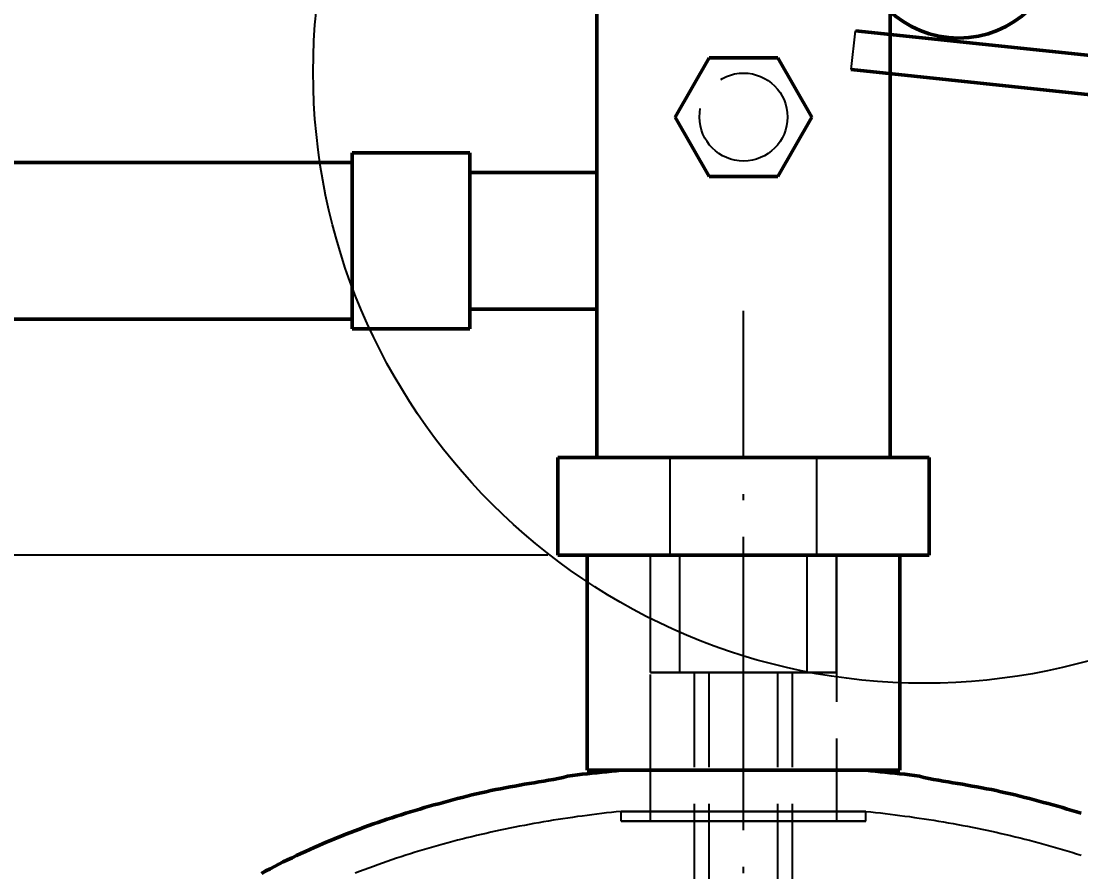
# Model space of a CAD drawing. Header units: millimetres. Extents: x 0 to 420, y 0 to 297.
# Drawn here: x 82.03 to 103.7, y 240.4 to 257.8 of the extents above; entities that cross this region are included whole.
import ezdxf

# ---------------------------------------------------------------- set-up
doc = ezdxf.new("R2010")
doc.units = ezdxf.units.MM
doc.linetypes.add('ISO02-TRAZOS', pattern=[3.75, 3, -0.75])
doc.linetypes.add('ISO04-TRAZO-PUNTO', pattern=[7.625, 6, -0.75, 0.125, -0.75])
for name, color, linetype, lineweight in [('01-VISIBLE', 7, 'CONTINUOUS', 50), ('02-OCULTA', 4, 'ISO02-TRAZOS', 25), ('03-EJE', 1, 'ISO04-TRAZO-PUNTO', 25), ('04-COTA', 3, 'CONTINUOUS', 25), ('08-FINA', 5, 'CONTINUOUS', 25)]:
    doc.layers.add(name, color=color, linetype=linetype, lineweight=lineweight)
doc.styles.add('ISO3098', font='isocpeur.ttf')
doc.dimstyles.new('FLAMA-ISO', dxfattribs={"dimtxt": 3.5, "dimasz": 3, "dimexe": 2, "dimexo": 1, "dimgap": 1, "dimtad": 1, "dimdec": 1, "dimtxsty": 'ISO3098', "dimcen": 2.5, "dimclrd": 3, "dimclre": 3, "dimclrt": 3, "dimazin": 3, "dimtfac": 1, "dimtmove": 0, "dimatfit": 3, "dimlwd": 25, "dimlwe": 25})

msp = doc.modelspace()

# ---------------------------------------------------------------- linework, layer by layer
at = {"layer": '01-VISIBLE'}
for p, q in [((93.8, 248.876), (93.8, 261.283)), ((99.8, 248.876), (99.8, 257.991)), ((99.088, 257.601), (123.799, 255.003)), ((96.1, 257.048), (95.4, 255.836)), ((97.5, 257.048), (96.1, 257.048)), ((98.2, 255.836), (97.5, 257.048)), ((99.004, 256.805), (123.716, 254.208)), ((95.4, 255.836), (96.1, 254.623)), ((97.5, 254.623), (98.2, 255.836)), ((91.2, 255.105), (88.8, 255.105)), ((88.8, 254.905), (81, 254.905)), ((93.8, 254.705), (91.2, 254.705)), ((96.1, 254.623), (97.5, 254.623)), ((93.8, 251.905), (91.2, 251.905)), ((88.8, 251.705), (81, 251.705)), ((91.2, 251.505), (88.8, 251.505)), ((93, 246.876), (93, 248.876)), ((100.6, 246.876), (100.6, 248.876)), ((93.6, 242.476), (93.6, 246.876)), ((100, 242.476), (100, 246.876)), ((94.298, 242.476), (94.298, 242.476)), ((99.302, 242.476), (99.302, 242.476))]:
    msp.add_line(p, q, dxfattribs=at)
for points in [[(88.8, 251.505), (88.8, 251.605), (88.8, 251.705), (88.8, 251.805), (88.8, 251.905), (88.8, 252.005), (88.8, 252.105), (88.8, 252.205), (88.8, 252.305), (88.8, 252.405), (88.8, 252.505), (88.8, 252.605), (88.8, 252.705), (88.8, 252.805), (88.8, 252.905), (88.8, 253.005), (88.8, 253.105), (88.8, 253.205), (88.8, 253.305), (88.8, 253.405), (88.8, 253.505), (88.8, 253.605), (88.8, 253.705), (88.8, 253.805), (88.8, 253.905), (88.8, 254.005), (88.8, 254.105), (88.8, 254.205), (88.8, 254.305), (88.8, 254.405), (88.8, 254.505), (88.8, 254.605), (88.8, 254.705), (88.8, 254.805), (88.8, 254.905), (88.8, 255.005), (88.8, 255.105)], [(91.2, 251.505), (91.2, 251.605), (91.2, 251.705), (91.2, 251.805), (91.2, 251.905), (91.2, 252.005), (91.2, 252.105), (91.2, 252.205), (91.2, 252.305), (91.2, 252.405), (91.2, 252.505), (91.2, 252.605), (91.2, 252.705), (91.2, 252.805), (91.2, 252.905), (91.2, 253.005), (91.2, 253.105), (91.2, 253.205), (91.2, 253.305), (91.2, 253.405), (91.2, 253.505), (91.2, 253.605), (91.2, 253.705), (91.2, 253.805), (91.2, 253.905), (91.2, 254.005), (91.2, 254.105), (91.2, 254.205), (91.2, 254.305), (91.2, 254.405), (91.2, 254.505), (91.2, 254.605), (91.2, 254.705), (91.2, 254.805), (91.2, 254.905), (91.2, 255.005), (91.2, 255.105)], [(93, 248.876), (93.1, 248.876), (93.2, 248.876), (93.3, 248.876), (93.4, 248.876), (93.5, 248.876), (93.6, 248.876), (93.7, 248.876), (93.8, 248.876), (93.9, 248.876), (94, 248.876), (94.1, 248.876), (94.2, 248.876), (94.3, 248.876), (94.4, 248.876), (94.5, 248.876), (94.6, 248.876), (94.7, 248.876), (94.8, 248.876), (94.9, 248.876), (95, 248.876), (95.1, 248.876), (95.2, 248.876), (95.3, 248.876), (95.4, 248.876), (95.5, 248.876), (95.6, 248.876), (95.7, 248.876), (95.8, 248.876), (95.9, 248.876), (96, 248.876), (96.1, 248.876), (96.2, 248.876), (96.3, 248.876), (96.4, 248.876), (96.5, 248.876), (96.6, 248.876), (96.7, 248.876), (96.8, 248.876), (96.9, 248.876), (97, 248.876), (97.1, 248.876), (97.2, 248.876), (97.3, 248.876), (97.4, 248.876), (97.5, 248.876), (97.6, 248.876), (97.7, 248.876), (97.8, 248.876), (97.9, 248.876), (98, 248.876), (98.1, 248.876), (98.2, 248.876), (98.3, 248.876), (98.4, 248.876), (98.5, 248.876), (98.6, 248.876), (98.7, 248.876), (98.8, 248.876), (98.9, 248.876), (99, 248.876), (99.1, 248.876), (99.2, 248.876), (99.3, 248.876), (99.4, 248.876), (99.5, 248.876), (99.6, 248.876), (99.7, 248.876), (99.8, 248.876), (99.9, 248.876), (100, 248.876), (100.1, 248.876), (100.2, 248.876), (100.3, 248.876), (100.4, 248.876), (100.5, 248.876), (100.6, 248.876)], [(93, 246.876), (93.1, 246.876), (93.2, 246.876), (93.3, 246.876), (93.4, 246.876), (93.5, 246.876), (93.6, 246.876), (93.7, 246.876), (93.8, 246.876), (93.9, 246.876), (94, 246.876), (94.1, 246.876), (94.2, 246.876), (94.3, 246.876), (94.4, 246.876), (94.5, 246.876), (94.6, 246.876), (94.7, 246.876), (94.8, 246.876), (94.9, 246.876), (95, 246.876), (95.1, 246.876), (95.2, 246.876), (95.3, 246.876), (95.4, 246.876), (95.5, 246.876), (95.6, 246.876), (95.7, 246.876), (95.8, 246.876), (95.9, 246.876), (96, 246.876), (96.1, 246.876), (96.2, 246.876), (96.3, 246.876), (96.4, 246.876), (96.5, 246.876), (96.6, 246.876), (96.7, 246.876), (96.8, 246.876), (96.9, 246.876), (97, 246.876), (97.1, 246.876), (97.2, 246.876), (97.3, 246.876), (97.4, 246.876), (97.5, 246.876), (97.6, 246.876), (97.7, 246.876), (97.8, 246.876), (97.9, 246.876), (98, 246.876), (98.1, 246.876), (98.2, 246.876), (98.3, 246.876), (98.4, 246.876), (98.5, 246.876), (98.6, 246.876), (98.7, 246.876), (98.8, 246.876), (98.9, 246.876), (99, 246.876), (99.1, 246.876), (99.2, 246.876), (99.3, 246.876), (99.4, 246.876), (99.5, 246.876), (99.6, 246.876), (99.7, 246.876), (99.8, 246.876), (99.9, 246.876), (100, 246.876), (100.1, 246.876), (100.2, 246.876), (100.3, 246.876), (100.4, 246.876), (100.5, 246.876), (100.6, 246.876)], [(86.945, 240.369), (87.033, 240.417), (87.122, 240.464), (87.21, 240.51), (87.299, 240.556), (87.389, 240.601), (87.478, 240.645), (87.568, 240.689), (87.658, 240.732), (87.749, 240.775), (87.84, 240.817), (87.931, 240.858), (88.022, 240.899), (88.114, 240.939), (88.205, 240.978), (88.297, 241.018), (88.39, 241.056), (88.482, 241.094), (88.575, 241.131), (88.668, 241.168), (88.761, 241.204), (88.855, 241.24), (88.948, 241.275), (89.042, 241.31), (89.136, 241.344), (89.23, 241.378), (89.324, 241.411), (89.419, 241.444), (89.514, 241.476), (89.609, 241.507), (89.704, 241.538), (89.799, 241.568), (89.895, 241.598), (89.99, 241.627), (90.086, 241.656), (90.182, 241.684), (90.278, 241.712), (90.374, 241.74), (90.47, 241.767), (90.567, 241.793), (90.663, 241.82), (90.76, 241.846), (90.856, 241.872), (90.953, 241.898), (91.05, 241.923), (91.147, 241.947), (91.244, 241.972), (91.341, 241.995), (91.438, 242.018), (91.536, 242.039), (91.634, 242.06), (91.732, 242.081), (91.83, 242.1), (91.928, 242.119), (92.026, 242.138), (92.125, 242.155), (92.223, 242.173), (92.322, 242.19), (92.42, 242.206), (92.519, 242.223), (92.617, 242.24), (92.716, 242.256), (92.815, 242.273), (92.913, 242.29), (93.012, 242.307), (93.109, 242.328), (93.204, 242.358), (93.303, 242.372), (93.403, 242.384), (93.502, 242.395), (93.602, 242.405), (93.701, 242.416), (93.801, 242.426), (93.9, 242.436), (93.999, 242.446), (94.099, 242.456), (94.199, 242.466), (94.298, 242.476)], [(93.6, 242.476), (93.7, 242.476), (93.8, 242.476), (93.9, 242.476), (94, 242.476), (94.1, 242.476), (94.2, 242.476), (94.3, 242.476), (94.4, 242.476), (94.5, 242.476), (94.6, 242.476), (94.7, 242.476), (94.8, 242.476), (94.9, 242.476), (95, 242.476), (95.1, 242.476), (95.2, 242.476), (95.3, 242.476), (95.4, 242.476), (95.5, 242.476), (95.6, 242.476), (95.7, 242.476), (95.8, 242.476), (95.9, 242.476), (96, 242.476), (96.1, 242.476), (96.2, 242.476), (96.3, 242.476), (96.4, 242.476), (96.5, 242.476), (96.6, 242.476), (96.7, 242.476), (96.8, 242.476), (96.9, 242.476), (97, 242.476), (97.1, 242.476), (97.2, 242.476), (97.3, 242.476), (97.4, 242.476), (97.5, 242.476), (97.6, 242.476), (97.7, 242.476), (97.8, 242.476), (97.9, 242.476), (98, 242.476), (98.1, 242.476), (98.2, 242.476), (98.3, 242.476), (98.4, 242.476), (98.5, 242.476), (98.6, 242.476), (98.7, 242.476), (98.8, 242.476), (98.9, 242.476), (99, 242.476), (99.1, 242.476), (99.2, 242.476), (99.3, 242.476), (99.4, 242.476), (99.5, 242.476), (99.6, 242.476), (99.7, 242.476), (99.8, 242.476), (99.9, 242.476), (100, 242.476)], [(99.302, 242.476), (99.202, 242.476), (99.102, 242.476), (99.002, 242.476), (98.902, 242.476), (98.802, 242.476), (98.702, 242.476), (98.601, 242.476), (98.501, 242.476), (98.401, 242.476), (98.301, 242.476), (98.201, 242.476), (98.101, 242.476), (98.001, 242.476), (97.901, 242.476), (97.801, 242.476), (97.701, 242.476), (97.601, 242.476), (97.501, 242.476), (97.4, 242.476), (97.3, 242.476), (97.2, 242.476), (97.1, 242.476), (97, 242.476), (96.9, 242.476), (96.8, 242.476), (96.7, 242.476), (96.6, 242.476), (96.5, 242.476), (96.4, 242.476), (96.3, 242.476), (96.2, 242.476), (96.099, 242.476), (95.999, 242.476), (95.899, 242.476), (95.799, 242.476), (95.699, 242.476), (95.599, 242.476), (95.499, 242.476), (95.399, 242.476), (95.299, 242.476), (95.199, 242.476), (95.099, 242.476), (94.999, 242.476), (94.898, 242.476), (94.798, 242.476), (94.698, 242.476), (94.598, 242.476), (94.498, 242.476), (94.398, 242.476), (94.298, 242.476)], [(103.705, 241.598), (103.61, 241.627), (103.514, 241.656), (103.418, 241.684), (103.322, 241.712), (103.226, 241.74), (103.129, 241.767), (103.033, 241.794), (102.937, 241.82), (102.84, 241.846), (102.744, 241.872), (102.647, 241.898), (102.55, 241.923), (102.453, 241.948), (102.356, 241.972), (102.259, 241.995), (102.161, 242.018), (102.064, 242.039), (101.966, 242.061), (101.868, 242.081), (101.77, 242.1), (101.672, 242.119), (101.574, 242.138), (101.475, 242.155), (101.377, 242.173), (101.278, 242.19), (101.18, 242.206), (101.081, 242.223), (100.982, 242.24), (100.884, 242.256), (100.785, 242.273), (100.687, 242.29), (100.588, 242.307), (100.49, 242.328), (100.396, 242.358), (100.297, 242.372), (100.197, 242.384), (100.098, 242.395), (99.998, 242.405), (99.899, 242.416), (99.799, 242.426), (99.7, 242.436), (99.601, 242.446), (99.501, 242.456), (99.402, 242.466), (99.302, 242.476)]]:
    msp.add_lwpolyline(points, dxfattribs=at)
msp.add_arc((101.2, 259.53), 2.08, 94.5886, 85.4114, dxfattribs=at)
at = {"layer": '02-OCULTA'}
for p, q in [((93.8, 248.876), (93.8, 261.53)), ((99.8, 248.876), (99.8, 261.53)), ((99.004, 256.805), (99.088, 257.601)), ((99.004, 256.805), (99.088, 257.601)), ((99.088, 257.601), (123.799, 255.003)), ((96.1, 257.048), (95.4, 255.836)), ((97.5, 257.048), (96.1, 257.048)), ((98.2, 255.836), (97.5, 257.048)), ((99.004, 256.805), (123.716, 254.208)), ((95.4, 255.836), (96.1, 254.623)), ((97.5, 254.623), (98.2, 255.836)), ((96.1, 254.623), (97.5, 254.623)), ((94.6, 248.876), (99, 248.876)), ((94.6, 248.876), (99, 248.876)), ((95.3, 246.876), (95.3, 248.876)), ((98.3, 246.876), (98.3, 248.876)), ((94.9, 241.435), (94.9, 246.876)), ((94.9, 244.476), (94.9, 246.876)), ((95.5, 244.476), (95.5, 246.876)), ((98.1, 244.476), (98.1, 246.876)), ((98.7, 246.876), (98.7, 241.435)), ((98.7, 244.476), (98.7, 246.876)), ((95.8, 115.04), (95.8, 244.476)), ((96.1, 115.04), (96.1, 244.476)), ((97.5, 115.04), (97.5, 244.476)), ((97.8, 115.04), (97.8, 244.476)), ((94.298, 241.435), (94.298, 241.635)), ((99.302, 241.435), (99.302, 241.635))]:
    msp.add_line(p, q, dxfattribs=at)
for points in [[(88.8, 255.105), (88.8, 255.005), (88.8, 254.905), (88.8, 254.805), (88.8, 254.705), (88.8, 254.605), (88.8, 254.505), (88.8, 254.405), (88.8, 254.305), (88.8, 254.205), (88.8, 254.105), (88.8, 254.005), (88.8, 253.905), (88.8, 253.805), (88.8, 253.705), (88.8, 253.605), (88.8, 253.505), (88.8, 253.405), (88.8, 253.305), (88.8, 253.205), (88.8, 253.105), (88.8, 253.005), (88.8, 252.905), (88.8, 252.805), (88.8, 252.705), (88.8, 252.605), (88.8, 252.505), (88.8, 252.405), (88.8, 252.305), (88.8, 252.205), (88.8, 252.105), (88.8, 252.005), (88.8, 251.905), (88.8, 251.805), (88.8, 251.705), (88.8, 251.605), (88.8, 251.505)], [(91.2, 255.105), (91.2, 255.005), (91.2, 254.905), (91.2, 254.805), (91.2, 254.705), (91.2, 254.605), (91.2, 254.505), (91.2, 254.405), (91.2, 254.305), (91.2, 254.205), (91.2, 254.105), (91.2, 254.005), (91.2, 253.905), (91.2, 253.805), (91.2, 253.705), (91.2, 253.605), (91.2, 253.505), (91.2, 253.405), (91.2, 253.305), (91.2, 253.205), (91.2, 253.105), (91.2, 253.005), (91.2, 252.905), (91.2, 252.805), (91.2, 252.705), (91.2, 252.605), (91.2, 252.505), (91.2, 252.405), (91.2, 252.305), (91.2, 252.205), (91.2, 252.105), (91.2, 252.005), (91.2, 251.905), (91.2, 251.805), (91.2, 251.705), (91.2, 251.605), (91.2, 251.505)], [(88.8, 251.705), (88.8, 251.805), (88.8, 251.905), (88.8, 252.005), (88.8, 252.105), (88.8, 252.205), (88.8, 252.305), (88.8, 252.405), (88.8, 252.505), (88.8, 252.605), (88.8, 252.705), (88.8, 252.805), (88.8, 252.905), (88.8, 253.005), (88.8, 253.105), (88.8, 253.205), (88.8, 253.305), (88.8, 253.405), (88.8, 253.505), (88.8, 253.605), (88.8, 253.705), (88.8, 253.805), (88.8, 253.905), (88.8, 254.005), (88.8, 254.105), (88.8, 254.205), (88.8, 254.305), (88.8, 254.405), (88.8, 254.505), (88.8, 254.605), (88.8, 254.705), (88.8, 254.805), (88.8, 254.905)], [(88.8, 254.905), (88.8, 254.805), (88.8, 254.705), (88.8, 254.605), (88.8, 254.505), (88.8, 254.405), (88.8, 254.305), (88.8, 254.205), (88.8, 254.105), (88.8, 254.005), (88.8, 253.905), (88.8, 253.805), (88.8, 253.705), (88.8, 253.605), (88.8, 253.505), (88.8, 253.405), (88.8, 253.305), (88.8, 253.205), (88.8, 253.105), (88.8, 253.005), (88.8, 252.905), (88.8, 252.805), (88.8, 252.705), (88.8, 252.605), (88.8, 252.505), (88.8, 252.405), (88.8, 252.305), (88.8, 252.205), (88.8, 252.105), (88.8, 252.005), (88.8, 251.905), (88.8, 251.805), (88.8, 251.705)], [(91.2, 251.905), (91.2, 252.005), (91.2, 252.105), (91.2, 252.205), (91.2, 252.305), (91.2, 252.405), (91.2, 252.505), (91.2, 252.605), (91.2, 252.705), (91.2, 252.805), (91.2, 252.905), (91.2, 253.005), (91.2, 253.105), (91.2, 253.205), (91.2, 253.305), (91.2, 253.405), (91.2, 253.505), (91.2, 253.605), (91.2, 253.705), (91.2, 253.805), (91.2, 253.905), (91.2, 254.005), (91.2, 254.105), (91.2, 254.205), (91.2, 254.305), (91.2, 254.405), (91.2, 254.505), (91.2, 254.605), (91.2, 254.705)], [(91.2, 254.705), (91.2, 254.605), (91.2, 254.505), (91.2, 254.405), (91.2, 254.305), (91.2, 254.205), (91.2, 254.105), (91.2, 254.005), (91.2, 253.905), (91.2, 253.805), (91.2, 253.705), (91.2, 253.605), (91.2, 253.505), (91.2, 253.405), (91.2, 253.305), (91.2, 253.205), (91.2, 253.105), (91.2, 253.005), (91.2, 252.905), (91.2, 252.805), (91.2, 252.705), (91.2, 252.605), (91.2, 252.505), (91.2, 252.405), (91.2, 252.305), (91.2, 252.205), (91.2, 252.105), (91.2, 252.005), (91.2, 251.905)], [(93.8, 251.905), (93.8, 252.005), (93.8, 252.105), (93.8, 252.205), (93.8, 252.305), (93.8, 252.405), (93.8, 252.505), (93.8, 252.605), (93.8, 252.705), (93.8, 252.805), (93.8, 252.905), (93.8, 253.005), (93.8, 253.105), (93.8, 253.205), (93.8, 253.305), (93.8, 253.405), (93.8, 253.505), (93.8, 253.605), (93.8, 253.705), (93.8, 253.805), (93.8, 253.905), (93.8, 254.005), (93.8, 254.105), (93.8, 254.205), (93.8, 254.305), (93.8, 254.405), (93.8, 254.505), (93.8, 254.605), (93.8, 254.705)], [(93.8, 254.705), (93.8, 254.605), (93.8, 254.505), (93.8, 254.405), (93.8, 254.305), (93.8, 254.205), (93.8, 254.105), (93.8, 254.005), (93.8, 253.905), (93.8, 253.805), (93.8, 253.705), (93.8, 253.605), (93.8, 253.505), (93.8, 253.405), (93.8, 253.305), (93.8, 253.205), (93.8, 253.105), (93.8, 253.005), (93.8, 252.905), (93.8, 252.805), (93.8, 252.705), (93.8, 252.605), (93.8, 252.505), (93.8, 252.405), (93.8, 252.305), (93.8, 252.205), (93.8, 252.105), (93.8, 252.005), (93.8, 251.905)], [(100.6, 248.876), (100.5, 248.876), (100.4, 248.876), (100.3, 248.876), (100.2, 248.876), (100.1, 248.876), (100, 248.876), (99.9, 248.876), (99.8, 248.876), (99.7, 248.876), (99.6, 248.876), (99.5, 248.876), (99.4, 248.876), (99.3, 248.876), (99.2, 248.876), (99.1, 248.876), (99, 248.876), (98.9, 248.876), (98.8, 248.876), (98.7, 248.876), (98.6, 248.876), (98.5, 248.876), (98.4, 248.876), (98.3, 248.876), (98.2, 248.876), (98.1, 248.876), (98, 248.876), (97.9, 248.876), (97.8, 248.876), (97.7, 248.876), (97.6, 248.876), (97.5, 248.876), (97.4, 248.876), (97.3, 248.876), (97.2, 248.876), (97.1, 248.876), (97, 248.876), (96.9, 248.876), (96.8, 248.876), (96.7, 248.876), (96.6, 248.876), (96.5, 248.876), (96.4, 248.876), (96.3, 248.876), (96.2, 248.876), (96.1, 248.876), (96, 248.876), (95.9, 248.876), (95.8, 248.876), (95.7, 248.876), (95.6, 248.876), (95.5, 248.876), (95.4, 248.876), (95.3, 248.876), (95.2, 248.876), (95.1, 248.876), (95, 248.876), (94.9, 248.876), (94.8, 248.876), (94.7, 248.876), (94.6, 248.876), (94.5, 248.876), (94.4, 248.876), (94.3, 248.876), (94.2, 248.876), (94.1, 248.876), (94, 248.876), (93.9, 248.876), (93.8, 248.876), (93.7, 248.876), (93.6, 248.876), (93.5, 248.876), (93.4, 248.876), (93.3, 248.876), (93.2, 248.876), (93.1, 248.876), (93, 248.876)], [(93.8, 248.876), (93.914, 248.876), (94.029, 248.876), (94.143, 248.876), (94.257, 248.876), (94.371, 248.876), (94.486, 248.876), (94.6, 248.876)], [(93.8, 248.876), (93.9, 248.876), (94, 248.876), (94.1, 248.876), (94.2, 248.876), (94.3, 248.876), (94.4, 248.876), (94.5, 248.876), (94.6, 248.876)], [(98.3, 248.876), (98.2, 248.876), (98.1, 248.876), (98, 248.876), (97.9, 248.876), (97.8, 248.876), (97.7, 248.876), (97.6, 248.876), (97.5, 248.876), (97.4, 248.876), (97.3, 248.876), (97.2, 248.876), (97.1, 248.876), (97, 248.876), (96.9, 248.876), (96.8, 248.876), (96.7, 248.876), (96.6, 248.876), (96.5, 248.876), (96.4, 248.876), (96.3, 248.876), (96.2, 248.876), (96.1, 248.876), (96, 248.876), (95.9, 248.876), (95.8, 248.876), (95.7, 248.876), (95.6, 248.876), (95.5, 248.876), (95.4, 248.876), (95.3, 248.876)], [(95.3, 248.876), (95.4, 248.876), (95.5, 248.876), (95.6, 248.876), (95.7, 248.876), (95.8, 248.876), (95.9, 248.876), (96, 248.876), (96.1, 248.876), (96.2, 248.876), (96.3, 248.876), (96.4, 248.876), (96.5, 248.876), (96.6, 248.876), (96.7, 248.876), (96.8, 248.876), (96.9, 248.876), (97, 248.876), (97.1, 248.876), (97.2, 248.876), (97.3, 248.876), (97.4, 248.876), (97.5, 248.876), (97.6, 248.876), (97.7, 248.876), (97.8, 248.876), (97.9, 248.876), (98, 248.876), (98.1, 248.876), (98.2, 248.876), (98.3, 248.876)], [(99.8, 248.876), (99.686, 248.876), (99.571, 248.876), (99.457, 248.876), (99.343, 248.876), (99.229, 248.876), (99.114, 248.876), (99, 248.876)], [(99.8, 248.876), (99.7, 248.876), (99.6, 248.876), (99.5, 248.876), (99.4, 248.876), (99.3, 248.876), (99.2, 248.876), (99.1, 248.876), (99, 248.876)], [(100.6, 246.876), (100.5, 246.876), (100.4, 246.876), (100.3, 246.876), (100.2, 246.876), (100.1, 246.876), (100, 246.876), (99.9, 246.876), (99.8, 246.876), (99.7, 246.876), (99.6, 246.876), (99.5, 246.876), (99.4, 246.876), (99.3, 246.876), (99.2, 246.876), (99.1, 246.876), (99, 246.876), (98.9, 246.876), (98.8, 246.876), (98.7, 246.876), (98.6, 246.876), (98.5, 246.876), (98.4, 246.876), (98.3, 246.876), (98.2, 246.876), (98.1, 246.876), (98, 246.876), (97.9, 246.876), (97.8, 246.876), (97.7, 246.876), (97.6, 246.876), (97.5, 246.876), (97.4, 246.876), (97.3, 246.876), (97.2, 246.876), (97.1, 246.876), (97, 246.876), (96.9, 246.876), (96.8, 246.876), (96.7, 246.876), (96.6, 246.876), (96.5, 246.876), (96.4, 246.876), (96.3, 246.876), (96.2, 246.876), (96.1, 246.876), (96, 246.876), (95.9, 246.876), (95.8, 246.876), (95.7, 246.876), (95.6, 246.876), (95.5, 246.876), (95.4, 246.876), (95.3, 246.876), (95.2, 246.876), (95.1, 246.876), (95, 246.876), (94.9, 246.876), (94.8, 246.876), (94.7, 246.876), (94.6, 246.876), (94.5, 246.876), (94.4, 246.876), (94.3, 246.876), (94.2, 246.876), (94.1, 246.876), (94, 246.876), (93.9, 246.876), (93.8, 246.876), (93.7, 246.876), (93.6, 246.876), (93.5, 246.876), (93.4, 246.876), (93.3, 246.876), (93.2, 246.876), (93.1, 246.876), (93, 246.876)], [(100, 246.876), (99.9, 246.876), (99.8, 246.876), (99.7, 246.876), (99.6, 246.876), (99.5, 246.876), (99.4, 246.876), (99.3, 246.876), (99.2, 246.876), (99.1, 246.876), (99, 246.876), (98.9, 246.876), (98.8, 246.876), (98.7, 246.876), (98.6, 246.876), (98.5, 246.876), (98.4, 246.876), (98.3, 246.876), (98.2, 246.876), (98.1, 246.876), (98, 246.876), (97.9, 246.876), (97.8, 246.876), (97.7, 246.876), (97.6, 246.876), (97.5, 246.876), (97.4, 246.876), (97.3, 246.876), (97.2, 246.876), (97.1, 246.876), (97, 246.876), (96.9, 246.876), (96.8, 246.876), (96.7, 246.876), (96.6, 246.876), (96.5, 246.876), (96.4, 246.876), (96.3, 246.876), (96.2, 246.876), (96.1, 246.876), (96, 246.876), (95.9, 246.876), (95.8, 246.876), (95.7, 246.876), (95.6, 246.876), (95.5, 246.876), (95.4, 246.876), (95.3, 246.876), (95.2, 246.876), (95.1, 246.876), (95, 246.876), (94.9, 246.876), (94.8, 246.876), (94.7, 246.876), (94.6, 246.876), (94.5, 246.876), (94.4, 246.876), (94.3, 246.876), (94.2, 246.876), (94.1, 246.876), (94, 246.876), (93.9, 246.876), (93.8, 246.876), (93.7, 246.876), (93.6, 246.876)], [(93.6, 246.876), (93.7, 246.876), (93.8, 246.876), (93.9, 246.876), (94, 246.876), (94.1, 246.876), (94.2, 246.876), (94.3, 246.876), (94.4, 246.876), (94.5, 246.876), (94.6, 246.876), (94.7, 246.876), (94.8, 246.876), (94.9, 246.876), (95, 246.876), (95.1, 246.876), (95.2, 246.876), (95.3, 246.876), (95.4, 246.876), (95.5, 246.876), (95.6, 246.876), (95.7, 246.876), (95.8, 246.876), (95.9, 246.876), (96, 246.876), (96.1, 246.876), (96.2, 246.876), (96.3, 246.876), (96.4, 246.876), (96.5, 246.876), (96.6, 246.876), (96.7, 246.876), (96.8, 246.876), (96.9, 246.876), (97, 246.876), (97.1, 246.876), (97.2, 246.876), (97.3, 246.876), (97.4, 246.876), (97.5, 246.876), (97.6, 246.876), (97.7, 246.876), (97.8, 246.876), (97.9, 246.876), (98, 246.876), (98.1, 246.876), (98.2, 246.876), (98.3, 246.876), (98.4, 246.876), (98.5, 246.876), (98.6, 246.876), (98.7, 246.876), (98.8, 246.876), (98.9, 246.876), (99, 246.876), (99.1, 246.876), (99.2, 246.876), (99.3, 246.876), (99.4, 246.876), (99.5, 246.876), (99.6, 246.876), (99.7, 246.876), (99.8, 246.876), (99.9, 246.876), (100, 246.876)], [(98.7, 246.876), (98.6, 246.876), (98.5, 246.876), (98.4, 246.876), (98.3, 246.876), (98.2, 246.876), (98.1, 246.876), (98, 246.876), (97.9, 246.876), (97.8, 246.876), (97.7, 246.876), (97.6, 246.876), (97.5, 246.876), (97.4, 246.876), (97.3, 246.876), (97.2, 246.876), (97.1, 246.876), (97, 246.876), (96.9, 246.876), (96.8, 246.876), (96.7, 246.876), (96.6, 246.876), (96.5, 246.876), (96.4, 246.876), (96.3, 246.876), (96.2, 246.876), (96.1, 246.876), (96, 246.876), (95.9, 246.876), (95.8, 246.876), (95.7, 246.876), (95.6, 246.876), (95.5, 246.876), (95.4, 246.876), (95.3, 246.876), (95.2, 246.876), (95.1, 246.876), (95, 246.876), (94.9, 246.876)], [(94.9, 246.876), (95, 246.876), (95.1, 246.876), (95.2, 246.876), (95.3, 246.876), (95.4, 246.876), (95.5, 246.876), (95.6, 246.876), (95.7, 246.876), (95.8, 246.876), (95.9, 246.876), (96, 246.876), (96.1, 246.876), (96.2, 246.876), (96.3, 246.876), (96.4, 246.876), (96.5, 246.876), (96.6, 246.876), (96.7, 246.876), (96.8, 246.876), (96.9, 246.876), (97, 246.876), (97.1, 246.876), (97.2, 246.876), (97.3, 246.876), (97.4, 246.876), (97.5, 246.876), (97.6, 246.876), (97.7, 246.876), (97.8, 246.876), (97.9, 246.876), (98, 246.876), (98.1, 246.876), (98.2, 246.876), (98.3, 246.876), (98.4, 246.876), (98.5, 246.876), (98.6, 246.876), (98.7, 246.876)], [(98.7, 246.876), (98.6, 246.876), (98.5, 246.876), (98.4, 246.876), (98.3, 246.876), (98.2, 246.876), (98.1, 246.876), (98, 246.876), (97.9, 246.876), (97.8, 246.876), (97.7, 246.876), (97.6, 246.876), (97.5, 246.876), (97.4, 246.876), (97.3, 246.876), (97.2, 246.876), (97.1, 246.876), (97, 246.876), (96.9, 246.876), (96.8, 246.876), (96.7, 246.876), (96.6, 246.876), (96.5, 246.876), (96.4, 246.876), (96.3, 246.876), (96.2, 246.876), (96.1, 246.876), (96, 246.876), (95.9, 246.876), (95.8, 246.876), (95.7, 246.876), (95.6, 246.876), (95.5, 246.876), (95.4, 246.876), (95.3, 246.876), (95.2, 246.876), (95.1, 246.876), (95, 246.876), (94.9, 246.876)], [(94.9, 246.876), (95, 246.876), (95.1, 246.876), (95.2, 246.876), (95.3, 246.876), (95.4, 246.876), (95.5, 246.876), (95.6, 246.876), (95.7, 246.876), (95.8, 246.876), (95.9, 246.876), (96, 246.876), (96.1, 246.876), (96.2, 246.876), (96.3, 246.876), (96.4, 246.876), (96.5, 246.876), (96.6, 246.876), (96.7, 246.876), (96.8, 246.876), (96.9, 246.876), (97, 246.876), (97.1, 246.876), (97.2, 246.876), (97.3, 246.876), (97.4, 246.876), (97.5, 246.876), (97.6, 246.876), (97.7, 246.876), (97.8, 246.876), (97.9, 246.876), (98, 246.876), (98.1, 246.876), (98.2, 246.876), (98.3, 246.876), (98.4, 246.876), (98.5, 246.876), (98.6, 246.876), (98.7, 246.876)], [(98.3, 246.876), (98.2, 246.876), (98.1, 246.876), (98, 246.876), (97.9, 246.876), (97.8, 246.876), (97.7, 246.876), (97.6, 246.876), (97.5, 246.876), (97.4, 246.876), (97.3, 246.876), (97.2, 246.876), (97.1, 246.876), (97, 246.876), (96.9, 246.876), (96.8, 246.876), (96.7, 246.876), (96.6, 246.876), (96.5, 246.876), (96.4, 246.876), (96.3, 246.876), (96.2, 246.876), (96.1, 246.876), (96, 246.876), (95.9, 246.876), (95.8, 246.876), (95.7, 246.876), (95.6, 246.876), (95.5, 246.876), (95.4, 246.876), (95.3, 246.876)], [(95.3, 246.876), (95.4, 246.876), (95.5, 246.876), (95.6, 246.876), (95.7, 246.876), (95.8, 246.876), (95.9, 246.876), (96, 246.876), (96.1, 246.876), (96.2, 246.876), (96.3, 246.876), (96.4, 246.876), (96.5, 246.876), (96.6, 246.876), (96.7, 246.876), (96.8, 246.876), (96.9, 246.876), (97, 246.876), (97.1, 246.876), (97.2, 246.876), (97.3, 246.876), (97.4, 246.876), (97.5, 246.876), (97.6, 246.876), (97.7, 246.876), (97.8, 246.876), (97.9, 246.876), (98, 246.876), (98.1, 246.876), (98.2, 246.876), (98.3, 246.876)], [(98.1, 246.876), (98, 246.876), (97.9, 246.876), (97.8, 246.876), (97.7, 246.876), (97.6, 246.876), (97.5, 246.876), (97.4, 246.876), (97.3, 246.876), (97.2, 246.876), (97.1, 246.876), (97, 246.876), (96.9, 246.876), (96.8, 246.876), (96.7, 246.876), (96.6, 246.876), (96.5, 246.876), (96.4, 246.876), (96.3, 246.876), (96.2, 246.876), (96.1, 246.876), (96, 246.876), (95.9, 246.876), (95.8, 246.876), (95.7, 246.876), (95.6, 246.876), (95.5, 246.876)], [(95.5, 246.876), (95.6, 246.876), (95.7, 246.876), (95.8, 246.876), (95.9, 246.876), (96, 246.876), (96.1, 246.876), (96.2, 246.876), (96.3, 246.876), (96.4, 246.876), (96.5, 246.876), (96.6, 246.876), (96.7, 246.876), (96.8, 246.876), (96.9, 246.876), (97, 246.876), (97.1, 246.876), (97.2, 246.876), (97.3, 246.876), (97.4, 246.876), (97.5, 246.876), (97.6, 246.876), (97.7, 246.876), (97.8, 246.876), (97.9, 246.876), (98, 246.876), (98.1, 246.876)], [(98.7, 244.476), (98.6, 244.476), (98.5, 244.476), (98.4, 244.476), (98.3, 244.476), (98.2, 244.476), (98.1, 244.476), (98, 244.476), (97.9, 244.476), (97.8, 244.476), (97.7, 244.476), (97.6, 244.476), (97.5, 244.476), (97.4, 244.476), (97.3, 244.476), (97.2, 244.476), (97.1, 244.476), (97, 244.476), (96.9, 244.476), (96.8, 244.476), (96.7, 244.476), (96.6, 244.476), (96.5, 244.476), (96.4, 244.476), (96.3, 244.476), (96.2, 244.476), (96.1, 244.476), (96, 244.476), (95.9, 244.476), (95.8, 244.476), (95.7, 244.476), (95.6, 244.476), (95.5, 244.476), (95.4, 244.476), (95.3, 244.476), (95.2, 244.476), (95.1, 244.476), (95, 244.476), (94.9, 244.476)], [(94.9, 244.476), (95, 244.476), (95.1, 244.476), (95.2, 244.476), (95.3, 244.476), (95.4, 244.476), (95.5, 244.476), (95.6, 244.476), (95.7, 244.476), (95.8, 244.476), (95.9, 244.476), (96, 244.476), (96.1, 244.476), (96.2, 244.476), (96.3, 244.476), (96.4, 244.476), (96.5, 244.476), (96.6, 244.476), (96.7, 244.476), (96.8, 244.476), (96.9, 244.476), (97, 244.476), (97.1, 244.476), (97.2, 244.476), (97.3, 244.476), (97.4, 244.476), (97.5, 244.476), (97.6, 244.476), (97.7, 244.476), (97.8, 244.476), (97.9, 244.476), (98, 244.476), (98.1, 244.476), (98.2, 244.476), (98.3, 244.476), (98.4, 244.476), (98.5, 244.476), (98.6, 244.476), (98.7, 244.476)], [(98.1, 244.476), (98, 244.476), (97.9, 244.476), (97.8, 244.476), (97.7, 244.476), (97.6, 244.476), (97.5, 244.476), (97.4, 244.476), (97.3, 244.476), (97.2, 244.476), (97.1, 244.476), (97, 244.476), (96.9, 244.476), (96.8, 244.476), (96.7, 244.476), (96.6, 244.476), (96.5, 244.476), (96.4, 244.476), (96.3, 244.476), (96.2, 244.476), (96.1, 244.476), (96, 244.476), (95.9, 244.476), (95.8, 244.476), (95.7, 244.476), (95.6, 244.476), (95.5, 244.476)], [(95.5, 244.476), (95.6, 244.476), (95.7, 244.476), (95.8, 244.476), (95.9, 244.476), (96, 244.476), (96.1, 244.476), (96.2, 244.476), (96.3, 244.476), (96.4, 244.476), (96.5, 244.476), (96.6, 244.476), (96.7, 244.476), (96.8, 244.476), (96.9, 244.476), (97, 244.476), (97.1, 244.476), (97.2, 244.476), (97.3, 244.476), (97.4, 244.476), (97.5, 244.476), (97.6, 244.476), (97.7, 244.476), (97.8, 244.476), (97.9, 244.476), (98, 244.476), (98.1, 244.476)], [(97.8, 244.476), (97.7, 244.476), (97.6, 244.476), (97.5, 244.476), (97.4, 244.476), (97.3, 244.476), (97.2, 244.476), (97.1, 244.476), (97, 244.476), (96.9, 244.476), (96.8, 244.476), (96.7, 244.476), (96.6, 244.476), (96.5, 244.476), (96.4, 244.476), (96.3, 244.476), (96.2, 244.476), (96.1, 244.476), (96, 244.476), (95.9, 244.476), (95.8, 244.476)], [(95.8, 244.476), (95.9, 244.476), (96, 244.476), (96.1, 244.476), (96.2, 244.476), (96.3, 244.476), (96.4, 244.476), (96.5, 244.476), (96.6, 244.476), (96.7, 244.476), (96.8, 244.476), (96.9, 244.476), (97, 244.476), (97.1, 244.476), (97.2, 244.476), (97.3, 244.476), (97.4, 244.476), (97.5, 244.476), (97.6, 244.476), (97.7, 244.476), (97.8, 244.476)], [(97.5, 244.476), (97.4, 244.476), (97.3, 244.476), (97.2, 244.476), (97.1, 244.476), (97, 244.476), (96.9, 244.476), (96.8, 244.476), (96.7, 244.476), (96.6, 244.476), (96.5, 244.476), (96.4, 244.476), (96.3, 244.476), (96.2, 244.476), (96.1, 244.476)], [(96.1, 244.476), (96.2, 244.476), (96.3, 244.476), (96.4, 244.476), (96.5, 244.476), (96.6, 244.476), (96.7, 244.476), (96.8, 244.476), (96.9, 244.476), (97, 244.476), (97.1, 244.476), (97.2, 244.476), (97.3, 244.476), (97.4, 244.476), (97.5, 244.476)], [(100, 242.476), (99.9, 242.476), (99.8, 242.476), (99.7, 242.476), (99.6, 242.476), (99.5, 242.476), (99.4, 242.476), (99.3, 242.476), (99.2, 242.476), (99.1, 242.476), (99, 242.476), (98.9, 242.476), (98.8, 242.476), (98.7, 242.476), (98.6, 242.476), (98.5, 242.476), (98.4, 242.476), (98.3, 242.476), (98.2, 242.476), (98.1, 242.476), (98, 242.476), (97.9, 242.476), (97.8, 242.476), (97.7, 242.476), (97.6, 242.476), (97.5, 242.476), (97.4, 242.476), (97.3, 242.476), (97.2, 242.476), (97.1, 242.476), (97, 242.476), (96.9, 242.476), (96.8, 242.476), (96.7, 242.476), (96.6, 242.476), (96.5, 242.476), (96.4, 242.476), (96.3, 242.476), (96.2, 242.476), (96.1, 242.476), (96, 242.476), (95.9, 242.476), (95.8, 242.476), (95.7, 242.476), (95.6, 242.476), (95.5, 242.476), (95.4, 242.476), (95.3, 242.476), (95.2, 242.476), (95.1, 242.476), (95, 242.476), (94.9, 242.476), (94.8, 242.476), (94.7, 242.476), (94.6, 242.476), (94.5, 242.476), (94.4, 242.476), (94.3, 242.476), (94.2, 242.476), (94.1, 242.476), (94, 242.476), (93.9, 242.476), (93.8, 242.476), (93.7, 242.476), (93.6, 242.476)], [(94.298, 242.476), (94.398, 242.476), (94.498, 242.476), (94.598, 242.476), (94.698, 242.476), (94.798, 242.476), (94.898, 242.476), (94.999, 242.476), (95.099, 242.476), (95.199, 242.476), (95.299, 242.476), (95.399, 242.476), (95.499, 242.476), (95.599, 242.476), (95.699, 242.476), (95.799, 242.476), (95.899, 242.476), (95.999, 242.476), (96.099, 242.476), (96.2, 242.476), (96.3, 242.476), (96.4, 242.476), (96.5, 242.476), (96.6, 242.476), (96.7, 242.476), (96.8, 242.476), (96.9, 242.476), (97, 242.476), (97.1, 242.476), (97.2, 242.476), (97.3, 242.476), (97.4, 242.476), (97.501, 242.476), (97.601, 242.476), (97.701, 242.476), (97.801, 242.476), (97.901, 242.476), (98.001, 242.476), (98.101, 242.476), (98.201, 242.476), (98.301, 242.476), (98.401, 242.476), (98.501, 242.476), (98.601, 242.476), (98.702, 242.476), (98.802, 242.476), (98.902, 242.476), (99.002, 242.476), (99.102, 242.476), (99.202, 242.476), (99.302, 242.476)], [(99.302, 242.476), (99.202, 242.476), (99.102, 242.476), (99.002, 242.476), (98.902, 242.476), (98.802, 242.476), (98.702, 242.476), (98.601, 242.476), (98.501, 242.476), (98.401, 242.476), (98.301, 242.476), (98.201, 242.476), (98.101, 242.476), (98.001, 242.476), (97.901, 242.476), (97.801, 242.476), (97.701, 242.476), (97.601, 242.476), (97.501, 242.476), (97.4, 242.476), (97.3, 242.476), (97.2, 242.476), (97.1, 242.476), (97, 242.476), (96.9, 242.476), (96.8, 242.476), (96.7, 242.476), (96.6, 242.476), (96.5, 242.476), (96.4, 242.476), (96.3, 242.476), (96.2, 242.476), (96.099, 242.476), (95.999, 242.476), (95.899, 242.476), (95.799, 242.476), (95.699, 242.476), (95.599, 242.476), (95.499, 242.476), (95.399, 242.476), (95.299, 242.476), (95.199, 242.476), (95.099, 242.476), (94.999, 242.476), (94.898, 242.476), (94.798, 242.476), (94.698, 242.476), (94.598, 242.476), (94.498, 242.476), (94.398, 242.476), (94.298, 242.476)], [(94.298, 242.476), (94.398, 242.476), (94.498, 242.476), (94.598, 242.476), (94.698, 242.476), (94.798, 242.476), (94.898, 242.476), (94.999, 242.476), (95.099, 242.476), (95.199, 242.476), (95.299, 242.476), (95.399, 242.476), (95.499, 242.476), (95.599, 242.476), (95.699, 242.476), (95.799, 242.476), (95.899, 242.476), (95.999, 242.476), (96.099, 242.476), (96.2, 242.476), (96.3, 242.476), (96.4, 242.476), (96.5, 242.476), (96.6, 242.476), (96.7, 242.476), (96.8, 242.476), (96.9, 242.476), (97, 242.476), (97.1, 242.476), (97.2, 242.476), (97.3, 242.476), (97.4, 242.476), (97.501, 242.476), (97.601, 242.476), (97.701, 242.476), (97.801, 242.476), (97.901, 242.476), (98.001, 242.476), (98.101, 242.476), (98.201, 242.476), (98.301, 242.476), (98.401, 242.476), (98.501, 242.476), (98.601, 242.476), (98.702, 242.476), (98.802, 242.476), (98.902, 242.476), (99.002, 242.476), (99.102, 242.476), (99.202, 242.476), (99.302, 242.476)], [(94.298, 241.635), (94.198, 241.625), (94.099, 241.614), (94, 241.603), (93.9, 241.591), (93.801, 241.58), (93.701, 241.567), (93.602, 241.555), (93.503, 241.541), (93.404, 241.528), (93.305, 241.514), (93.206, 241.499), (93.107, 241.484), (93.008, 241.469), (92.909, 241.454), (92.81, 241.437), (92.712, 241.421), (92.613, 241.404), (92.514, 241.386), (92.416, 241.368), (92.318, 241.35), (92.219, 241.331), (92.121, 241.312), (92.023, 241.292), (91.925, 241.272), (91.827, 241.252), (91.729, 241.231), (91.631, 241.209), (91.534, 241.187), (91.436, 241.165), (91.339, 241.142), (91.242, 241.118), (91.144, 241.094), (91.047, 241.07), (90.95, 241.045), (90.854, 241.02), (90.757, 240.994), (90.66, 240.968), (90.564, 240.941), (90.468, 240.914), (90.372, 240.886), (90.276, 240.858), (90.18, 240.829), (90.084, 240.8), (89.989, 240.77), (89.893, 240.739), (89.798, 240.709), (89.703, 240.677), (89.608, 240.645), (89.514, 240.613), (89.419, 240.58), (89.325, 240.546), (89.231, 240.512), (89.137, 240.477), (89.043, 240.442), (88.95, 240.406), (88.857, 240.37)], [(99.302, 241.635), (99.202, 241.635), (99.102, 241.635), (99.002, 241.635), (98.902, 241.635), (98.802, 241.635), (98.702, 241.635), (98.601, 241.635), (98.501, 241.635), (98.401, 241.635), (98.301, 241.635), (98.201, 241.635), (98.101, 241.635), (98.001, 241.635), (97.901, 241.635), (97.801, 241.635), (97.701, 241.635), (97.601, 241.635), (97.501, 241.635), (97.4, 241.635), (97.3, 241.635), (97.2, 241.635), (97.1, 241.635), (97, 241.635), (96.9, 241.635), (96.8, 241.635), (96.7, 241.635), (96.6, 241.635), (96.5, 241.635), (96.4, 241.635), (96.3, 241.635), (96.2, 241.635), (96.099, 241.635), (95.999, 241.635), (95.899, 241.635), (95.799, 241.635), (95.699, 241.635), (95.599, 241.635), (95.499, 241.635), (95.399, 241.635), (95.299, 241.635), (95.199, 241.635), (95.099, 241.635), (94.999, 241.635), (94.898, 241.635), (94.798, 241.635), (94.698, 241.635), (94.598, 241.635), (94.498, 241.635), (94.398, 241.635), (94.298, 241.635)], [(94.298, 241.635), (94.398, 241.635), (94.498, 241.635), (94.598, 241.635), (94.698, 241.635), (94.798, 241.635), (94.898, 241.635), (94.999, 241.635), (95.099, 241.635), (95.199, 241.635), (95.299, 241.635), (95.399, 241.635), (95.499, 241.635), (95.599, 241.635), (95.699, 241.635), (95.799, 241.635), (95.899, 241.635), (95.999, 241.635), (96.099, 241.635), (96.2, 241.635), (96.3, 241.635), (96.4, 241.635), (96.5, 241.635), (96.6, 241.635), (96.7, 241.635), (96.8, 241.635), (96.9, 241.635), (97, 241.635), (97.1, 241.635), (97.2, 241.635), (97.3, 241.635), (97.4, 241.635), (97.501, 241.635), (97.601, 241.635), (97.701, 241.635), (97.801, 241.635), (97.901, 241.635), (98.001, 241.635), (98.101, 241.635), (98.201, 241.635), (98.301, 241.635), (98.401, 241.635), (98.501, 241.635), (98.601, 241.635), (98.702, 241.635), (98.802, 241.635), (98.902, 241.635), (99.002, 241.635), (99.102, 241.635), (99.202, 241.635), (99.302, 241.635)], [(99.302, 241.635), (99.402, 241.625), (99.501, 241.614), (99.6, 241.603), (99.7, 241.592), (99.799, 241.58), (99.899, 241.567), (99.998, 241.555), (100.097, 241.541), (100.196, 241.528), (100.295, 241.514), (100.394, 241.499), (100.493, 241.485), (100.592, 241.469), (100.691, 241.454), (100.79, 241.437), (100.888, 241.421), (100.987, 241.404), (101.086, 241.386), (101.184, 241.368), (101.282, 241.35), (101.381, 241.331), (101.479, 241.312), (101.577, 241.292), (101.675, 241.272), (101.773, 241.252), (101.871, 241.231), (101.969, 241.209), (102.066, 241.187), (102.164, 241.165), (102.261, 241.142), (102.358, 241.118), (102.456, 241.094), (102.553, 241.07), (102.65, 241.045), (102.746, 241.02), (102.843, 240.994), (102.94, 240.968), (103.036, 240.941), (103.132, 240.914), (103.228, 240.886), (103.324, 240.858), (103.42, 240.829), (103.516, 240.8), (103.611, 240.77), (103.707, 240.739)], [(99.302, 241.435), (99.202, 241.435), (99.102, 241.435), (99.002, 241.435), (98.902, 241.435), (98.802, 241.435), (98.702, 241.435), (98.601, 241.435), (98.501, 241.435), (98.401, 241.435), (98.301, 241.435), (98.201, 241.435), (98.101, 241.435), (98.001, 241.435), (97.901, 241.435), (97.801, 241.435), (97.701, 241.435), (97.601, 241.435), (97.501, 241.435), (97.4, 241.435), (97.3, 241.435), (97.2, 241.435), (97.1, 241.435), (97, 241.435), (96.9, 241.435), (96.8, 241.435), (96.7, 241.435), (96.6, 241.435), (96.5, 241.435), (96.4, 241.435), (96.3, 241.435), (96.2, 241.435), (96.099, 241.435), (95.999, 241.435), (95.899, 241.435), (95.799, 241.435), (95.699, 241.435), (95.599, 241.435), (95.499, 241.435), (95.399, 241.435), (95.299, 241.435), (95.199, 241.435), (95.099, 241.435), (94.999, 241.435), (94.898, 241.435), (94.798, 241.435), (94.698, 241.435), (94.598, 241.435), (94.498, 241.435), (94.398, 241.435), (94.298, 241.435)], [(94.298, 241.435), (94.398, 241.435), (94.498, 241.435), (94.598, 241.435), (94.698, 241.435), (94.798, 241.435), (94.898, 241.435), (94.999, 241.435), (95.099, 241.435), (95.199, 241.435), (95.299, 241.435), (95.399, 241.435), (95.499, 241.435), (95.599, 241.435), (95.699, 241.435), (95.799, 241.435), (95.899, 241.435), (95.999, 241.435), (96.099, 241.435), (96.2, 241.435), (96.3, 241.435), (96.4, 241.435), (96.5, 241.435), (96.6, 241.435), (96.7, 241.435), (96.8, 241.435), (96.9, 241.435), (97, 241.435), (97.1, 241.435), (97.2, 241.435), (97.3, 241.435), (97.4, 241.435), (97.501, 241.435), (97.601, 241.435), (97.701, 241.435), (97.801, 241.435), (97.901, 241.435), (98.001, 241.435), (98.101, 241.435), (98.201, 241.435), (98.301, 241.435), (98.401, 241.435), (98.501, 241.435), (98.601, 241.435), (98.702, 241.435), (98.802, 241.435), (98.902, 241.435), (99.002, 241.435), (99.102, 241.435), (99.202, 241.435), (99.302, 241.435)], [(98.7, 241.435), (98.6, 241.435), (98.5, 241.435), (98.4, 241.435), (98.3, 241.435), (98.2, 241.435), (98.1, 241.435), (98, 241.435), (97.9, 241.435), (97.8, 241.435), (97.7, 241.435), (97.6, 241.435), (97.5, 241.435), (97.4, 241.435), (97.3, 241.435), (97.2, 241.435), (97.1, 241.435), (97, 241.435), (96.9, 241.435), (96.8, 241.435), (96.7, 241.435), (96.6, 241.435), (96.5, 241.435), (96.4, 241.435), (96.3, 241.435), (96.2, 241.435), (96.1, 241.435), (96, 241.435), (95.9, 241.435), (95.8, 241.435), (95.7, 241.435), (95.6, 241.435), (95.5, 241.435), (95.4, 241.435), (95.3, 241.435), (95.2, 241.435), (95.1, 241.435), (95, 241.435), (94.9, 241.435)], [(94.9, 241.435), (95, 241.435), (95.1, 241.435), (95.2, 241.435), (95.3, 241.435), (95.4, 241.435), (95.5, 241.435), (95.6, 241.435), (95.7, 241.435), (95.8, 241.435), (95.9, 241.435), (96, 241.435), (96.1, 241.435), (96.2, 241.435), (96.3, 241.435), (96.4, 241.435), (96.5, 241.435), (96.6, 241.435), (96.7, 241.435), (96.8, 241.435), (96.9, 241.435), (97, 241.435), (97.1, 241.435), (97.2, 241.435), (97.3, 241.435), (97.4, 241.435), (97.5, 241.435), (97.6, 241.435), (97.7, 241.435), (97.8, 241.435), (97.9, 241.435), (98, 241.435), (98.1, 241.435), (98.2, 241.435), (98.3, 241.435), (98.4, 241.435), (98.5, 241.435), (98.6, 241.435), (98.7, 241.435)]]:
    msp.add_lwpolyline(points, dxfattribs=at)
msp.add_circle((96.8, 255.836), 0.9, dxfattribs=at)
msp.add_circle((96.8, 255.836), 0.9, dxfattribs=at)
at = {"layer": '03-EJE'}
msp.add_line((96.8, 104), (96.8, 251.876), dxfattribs=at)
at = {"layer": '08-FINA'}
msp.add_circle((100.5, 256.757), 12.5, dxfattribs=at)

# ---------------------------------------------------------------- dimensions: what is measured, and where the dimension line sits
at = {"layer": '04-COTA'}
msp.add_linear_dim(base=(53, 109), p1=(82.8, 109), p2=(93.8, 246.876), angle=90, dimstyle='FLAMA-ISO', override={"dimlfac": 5}, dxfattribs=at).render()

doc.saveas('drawing.dxf')
